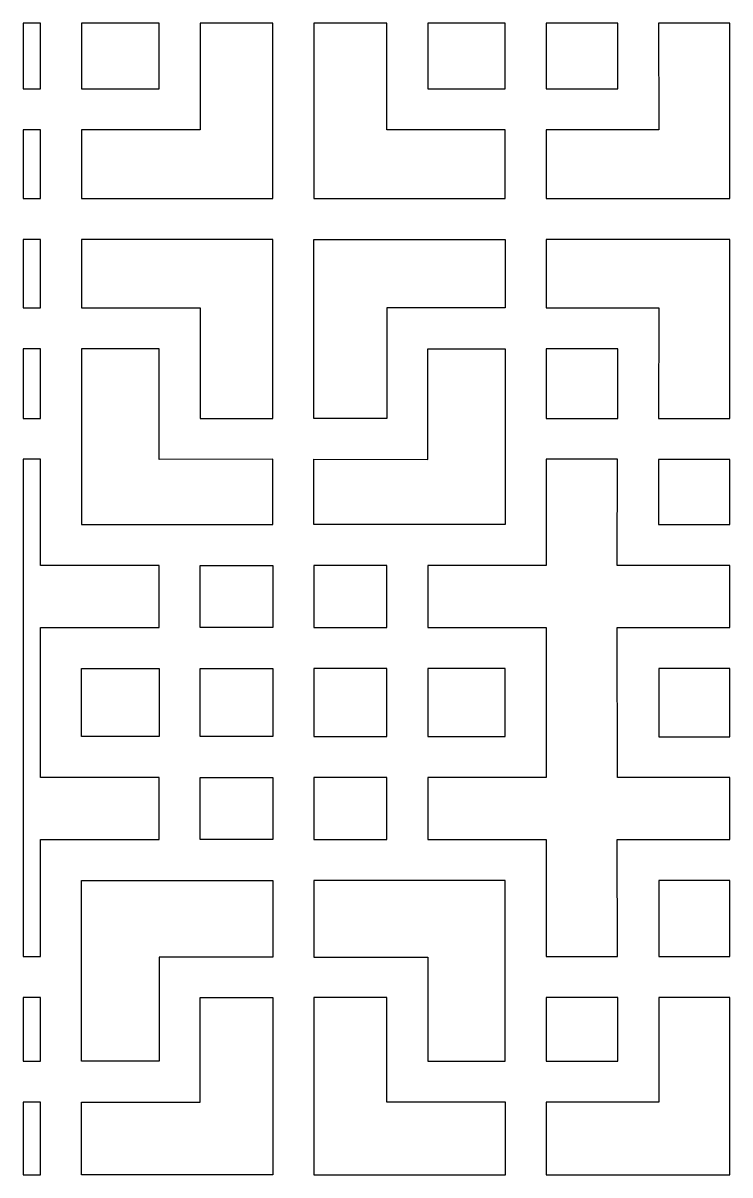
# Model space of a CAD drawing. Header units: centimetres. Extents: x -149 to 149, y -171 to 171.
# Drawn here: x 20.3 to 58.8, y 107.5 to 170.3 of the extents above; entities that cross this region are included whole.
import ezdxf

# ---------------------------------------------------------------- set-up
doc = ezdxf.new("R2010")
doc.units = ezdxf.units.CM
doc.header["$MEASUREMENT"] = 0
doc.layers.add('layer 1', color=7, linetype='Continuous')

msp = doc.modelspace()

# ---------------------------------------------------------------- linework, layer by layer
at = {"layer": 'layer 1', "color": 142}
for points, knots in [([(21.20626, 170.28202), (21.20626, 170.28202), (21.20626, 166.69412), (21.20626, 166.69412), (21.20626, 166.69412), (21.20626, 166.69412), (20.25454, 166.69411), (20.25454, 166.69411), (20.25454, 166.69411), (20.25454, 166.69411), (20.25454, 170.28202), (20.25454, 170.28202), (20.25454, 170.28202), (20.25454, 170.28202), (21.20626, 170.28202), (21.20626, 170.28202)], [0, 0, 0, 0, 0.2, 0.2, 0.2, 0.2, 0.4, 0.4, 0.4, 0.4, 0.6, 0.6, 0.6, 0.6, 1, 1, 1, 1]), ([(27.67268, 170.28202), (27.67268, 170.28202), (27.67268, 166.69412), (27.67268, 166.69412), (27.67268, 166.69412), (27.67268, 166.69412), (23.44559, 166.69412), (23.44559, 166.69412), (23.44559, 166.69412), (23.44559, 166.69412), (23.44559, 170.28202), (23.44559, 170.28202), (23.44559, 170.28202), (23.44559, 170.28202), (27.67268, 170.28202), (27.67268, 170.28202)], [0, 0, 0, 0, 0.2, 0.2, 0.2, 0.2, 0.4, 0.4, 0.4, 0.4, 0.6, 0.6, 0.6, 0.6, 1, 1, 1, 1]), ([(33.88442, 170.28202), (33.88442, 170.28202), (33.88442, 160.71843), (33.88442, 160.71843), (33.88442, 160.71843), (33.88442, 160.71843), (23.44559, 160.71843), (23.44559, 160.71843), (23.44559, 160.71843), (23.44559, 160.71843), (23.44559, 164.45789), (23.44559, 164.45789), (23.44559, 164.45789), (23.44559, 164.45789), (29.91201, 164.45789), (29.91201, 164.45789), (29.91201, 164.45789), (29.91201, 164.45789), (29.90902, 170.28202), (29.90902, 170.28202), (29.90902, 170.28202), (29.90902, 170.28202), (33.88442, 170.28202), (33.88442, 170.28202)], [0, 0, 0, 0, 0.14285714, 0.14285714, 0.14285714, 0.14285714, 0.28571429, 0.28571429, 0.28571429, 0.28571429, 0.42857143, 0.42857143, 0.42857143, 0.42857143, 0.57142857, 0.57142857, 0.57142857, 0.57142857, 0.71428571, 0.71428571, 0.71428571, 0.71428571, 1, 1, 1, 1]), ([(40.09552, 170.28202), (40.09552, 170.28202), (40.0925, 164.45789), (40.0925, 164.45789), (40.0925, 164.45789), (40.0925, 164.45789), (46.55892, 164.45789), (46.55892, 164.45789), (46.55892, 164.45789), (46.55892, 164.45789), (46.55892, 160.71843), (46.55892, 160.71843), (46.55892, 160.71843), (46.55892, 160.71843), (36.1201, 160.71843), (36.1201, 160.71843), (36.1201, 160.71843), (36.1201, 160.71843), (36.1201, 170.28202), (36.1201, 170.28202), (36.1201, 170.28202), (36.1201, 170.28202), (40.09552, 170.28202), (40.09552, 170.28202)], [0, 0, 0, 0, 0.14285714, 0.14285714, 0.14285714, 0.14285714, 0.28571429, 0.28571429, 0.28571429, 0.28571429, 0.42857143, 0.42857143, 0.42857143, 0.42857143, 0.57142857, 0.57142857, 0.57142857, 0.57142857, 0.71428571, 0.71428571, 0.71428571, 0.71428571, 1, 1, 1, 1]), ([(46.55892, 170.28202), (46.55892, 170.28202), (46.55892, 166.69412), (46.55892, 166.69412), (46.55892, 166.69412), (46.55892, 166.69412), (42.33183, 166.69412), (42.33183, 166.69412), (42.33183, 166.69412), (42.33183, 166.69412), (42.33182, 170.28202), (42.33182, 170.28202), (42.33182, 170.28202), (42.33182, 170.28202), (46.55892, 170.28202), (46.55892, 170.28202)], [0, 0, 0, 0, 0.2, 0.2, 0.2, 0.2, 0.4, 0.4, 0.4, 0.4, 0.6, 0.6, 0.6, 0.6, 1, 1, 1, 1]), ([(58.81468, 170.28202), (58.81468, 170.28202), (58.81468, 160.71843), (58.81468, 160.71843), (58.81468, 160.71843), (58.81468, 160.71843), (48.79825, 160.71843), (48.79825, 160.71843), (48.79825, 160.71843), (48.79825, 160.71843), (48.79825, 164.45789), (48.79825, 164.45789), (48.79825, 164.45789), (48.79825, 164.45789), (54.92613, 164.45789), (54.92613, 164.45789), (54.92613, 164.45789), (54.92613, 164.45789), (54.92313, 170.28202), (54.92313, 170.28202), (54.92313, 170.28202), (54.92313, 170.28202), (58.81468, 170.28202), (58.81468, 170.28202)], [0, 0, 0, 0, 0.14285714, 0.14285714, 0.14285714, 0.14285714, 0.28571429, 0.28571429, 0.28571429, 0.28571429, 0.42857143, 0.42857143, 0.42857143, 0.42857143, 0.57142857, 0.57142857, 0.57142857, 0.57142857, 0.71428571, 0.71428571, 0.71428571, 0.71428571, 1, 1, 1, 1]), ([(52.68991, 170.28202), (52.68991, 170.28202), (52.68991, 166.69412), (52.68991, 166.69412), (52.68991, 166.69412), (52.68991, 166.69412), (48.79825, 166.69412), (48.79825, 166.69412), (48.79825, 166.69412), (48.79825, 166.69412), (48.79825, 170.28202), (48.79825, 170.28202), (48.79825, 170.28202), (48.79825, 170.28202), (52.68991, 170.28202), (52.68991, 170.28202)], [0, 0, 0, 0, 0.2, 0.2, 0.2, 0.2, 0.4, 0.4, 0.4, 0.4, 0.6, 0.6, 0.6, 0.6, 1, 1, 1, 1]), ([(20.25454, 164.45779), (20.25454, 164.45779), (21.20626, 164.45789), (21.20626, 164.45789), (21.20626, 164.45789), (21.20626, 164.45789), (21.20626, 160.71843), (21.20626, 160.71843), (21.20626, 160.71843), (21.20626, 160.71843), (20.25454, 160.71843), (20.25454, 160.71843), (20.25454, 160.71843), (20.25454, 160.71843), (20.25454, 164.45779), (20.25454, 164.45779)], [0, 0, 0, 0, 0.2, 0.2, 0.2, 0.2, 0.4, 0.4, 0.4, 0.4, 0.6, 0.6, 0.6, 0.6, 1, 1, 1, 1]), ([(20.25454, 158.48328), (20.25454, 158.48328), (21.20626, 158.48315), (21.20626, 158.48315), (21.20626, 158.48315), (21.20626, 158.48315), (21.20626, 154.74368), (21.20626, 154.74368), (21.20626, 154.74368), (21.20626, 154.74368), (20.25454, 154.74368), (20.25454, 154.74368), (20.25454, 154.74368), (20.25454, 154.74368), (20.25454, 158.48328), (20.25454, 158.48328)], [0, 0, 0, 0, 0.2, 0.2, 0.2, 0.2, 0.4, 0.4, 0.4, 0.4, 0.6, 0.6, 0.6, 0.6, 1, 1, 1, 1]), ([(33.88442, 158.48315), (33.88442, 158.48315), (33.88442, 148.7245), (33.88442, 148.7245), (33.88442, 148.7245), (33.88442, 148.7245), (29.9089, 148.7245), (29.9089, 148.7245), (29.9089, 148.7245), (29.9089, 148.7245), (29.91201, 154.74368), (29.91201, 154.74368), (29.91201, 154.74368), (29.91201, 154.74368), (23.44559, 154.74368), (23.44559, 154.74368), (23.44559, 154.74368), (23.44559, 154.74368), (23.44559, 158.48315), (23.44559, 158.48315), (23.44559, 158.48315), (23.44559, 158.48315), (33.88442, 158.48315), (33.88442, 158.48315)], [0, 0, 0, 0, 0.14285714, 0.14285714, 0.14285714, 0.14285714, 0.28571429, 0.28571429, 0.28571429, 0.28571429, 0.42857143, 0.42857143, 0.42857143, 0.42857143, 0.57142857, 0.57142857, 0.57142857, 0.57142857, 0.71428571, 0.71428571, 0.71428571, 0.71428571, 1, 1, 1, 1]), ([(36.1201, 158.48315), (36.1201, 158.48315), (36.1201, 148.7245), (36.1201, 148.7245), (36.1201, 148.7245), (36.1201, 148.7245), (40.09561, 148.7245), (40.09561, 148.7245), (40.09561, 148.7245), (40.09561, 148.7245), (40.0925, 154.74368), (40.0925, 154.74368), (40.0925, 154.74368), (40.0925, 154.74368), (46.55892, 154.74368), (46.55892, 154.74368), (46.55892, 154.74368), (46.55892, 154.74368), (46.55892, 158.48315), (46.55892, 158.48315), (46.55892, 158.48315), (46.55892, 158.48315), (36.1201, 158.48315), (36.1201, 158.48315)], [0, 0, 0, 0, 0.14285714, 0.14285714, 0.14285714, 0.14285714, 0.28571429, 0.28571429, 0.28571429, 0.28571429, 0.42857143, 0.42857143, 0.42857143, 0.42857143, 0.57142857, 0.57142857, 0.57142857, 0.57142857, 0.71428571, 0.71428571, 0.71428571, 0.71428571, 1, 1, 1, 1]), ([(58.81468, 158.48315), (58.81468, 158.48315), (58.81468, 148.7245), (58.81468, 148.7245), (58.81468, 148.7245), (58.81468, 148.7245), (54.92302, 148.7245), (54.92302, 148.7245), (54.92302, 148.7245), (54.92302, 148.7245), (54.92613, 154.74368), (54.92613, 154.74368), (54.92613, 154.74368), (54.92613, 154.74368), (48.79825, 154.74368), (48.79825, 154.74368), (48.79825, 154.74368), (48.79825, 154.74368), (48.79825, 158.48315), (48.79825, 158.48315), (48.79825, 158.48315), (48.79825, 158.48315), (58.81468, 158.48315), (58.81468, 158.48315)], [0, 0, 0, 0, 0.14285714, 0.14285714, 0.14285714, 0.14285714, 0.28571429, 0.28571429, 0.28571429, 0.28571429, 0.42857143, 0.42857143, 0.42857143, 0.42857143, 0.57142857, 0.57142857, 0.57142857, 0.57142857, 0.71428571, 0.71428571, 0.71428571, 0.71428571, 1, 1, 1, 1]), ([(20.25454, 152.50747), (20.25454, 152.50747), (21.20626, 152.50745), (21.20626, 152.50745), (21.20626, 152.50745), (21.20626, 152.50745), (21.20626, 148.7214), (21.20626, 148.7214), (21.20626, 148.7214), (21.20626, 148.7214), (20.25454, 148.7214), (20.25454, 148.7214), (20.25454, 148.7214), (20.25454, 148.7214), (20.25454, 152.50747), (20.25454, 152.50747)], [0, 0, 0, 0, 0.2, 0.2, 0.2, 0.2, 0.4, 0.4, 0.4, 0.4, 0.6, 0.6, 0.6, 0.6, 1, 1, 1, 1]), ([(27.67268, 146.48517), (27.67268, 146.48517), (33.88442, 146.49138), (33.88442, 146.49138), (33.88442, 146.49138), (33.88442, 146.49138), (33.88442, 142.93827), (33.88442, 142.93827), (33.88442, 142.93827), (33.88442, 142.93827), (23.44559, 142.93827), (23.44559, 142.93827), (23.44559, 142.93827), (23.44559, 142.93827), (23.44559, 152.50745), (23.44559, 152.50745), (23.44559, 152.50745), (23.44559, 152.50745), (27.67268, 152.50745), (27.67268, 152.50745), (27.67268, 152.50745), (27.67268, 152.50745), (27.67268, 146.48517), (27.67268, 146.48517)], [0, 0, 0, 0, 0.14285714, 0.14285714, 0.14285714, 0.14285714, 0.28571429, 0.28571429, 0.28571429, 0.28571429, 0.42857143, 0.42857143, 0.42857143, 0.42857143, 0.57142857, 0.57142857, 0.57142857, 0.57142857, 0.71428571, 0.71428571, 0.71428571, 0.71428571, 1, 1, 1, 1]), ([(42.33183, 146.48517), (42.33183, 146.48517), (36.1201, 146.49138), (36.1201, 146.49138), (36.1201, 146.49138), (36.1201, 146.49138), (36.1201, 142.93827), (36.1201, 142.93827), (36.1201, 142.93827), (36.1201, 142.93827), (46.55892, 142.93827), (46.55892, 142.93827), (46.55892, 142.93827), (46.55892, 142.93827), (46.55892, 152.50745), (46.55892, 152.50745), (46.55892, 152.50745), (46.55892, 152.50745), (42.33183, 152.50745), (42.33183, 152.50745), (42.33183, 152.50745), (42.33183, 152.50745), (42.33183, 146.48517), (42.33183, 146.48517)], [0, 0, 0, 0, 0.14285714, 0.14285714, 0.14285714, 0.14285714, 0.28571429, 0.28571429, 0.28571429, 0.28571429, 0.42857143, 0.42857143, 0.42857143, 0.42857143, 0.57142857, 0.57142857, 0.57142857, 0.57142857, 0.71428571, 0.71428571, 0.71428571, 0.71428571, 1, 1, 1, 1]), ([(52.68991, 148.7214), (52.68991, 148.7214), (48.79825, 148.7214), (48.79825, 148.7214), (48.79825, 148.7214), (48.79825, 148.7214), (48.79825, 152.50745), (48.79825, 152.50745), (48.79825, 152.50745), (48.79825, 152.50745), (52.68991, 152.50745), (52.68991, 152.50745), (52.68991, 152.50745), (52.68991, 152.50745), (52.68991, 148.7214), (52.68991, 148.7214)], [0, 0, 0, 0, 0.2, 0.2, 0.2, 0.2, 0.4, 0.4, 0.4, 0.4, 0.6, 0.6, 0.6, 0.6, 1, 1, 1, 1]), ([(20.25454, 146.49131), (20.25454, 146.49131), (21.20626, 146.49138), (21.20626, 146.49138), (21.20626, 146.49138), (21.20626, 146.49138), (21.20626, 140.69894), (21.20626, 140.69894), (21.20626, 140.69894), (21.20626, 140.69894), (27.67268, 140.70203), (27.67268, 140.70203), (27.67268, 140.70203), (27.67268, 140.70203), (27.67268, 137.32285), (27.67268, 137.32285), (27.67268, 137.32285), (27.67268, 137.32285), (21.20626, 137.32286), (21.20626, 137.32286), (21.20626, 137.32286), (21.20626, 137.32286), (21.20626, 129.12956), (21.20626, 129.12956), (21.20626, 129.12956), (21.20626, 129.12956), (27.67268, 129.12957), (27.67268, 129.12957), (27.67268, 129.12957), (27.67268, 129.12957), (27.67268, 125.75969), (27.67268, 125.75969), (27.67268, 125.75969), (27.67268, 125.75969), (21.20626, 125.75969), (21.20626, 125.75969), (21.20626, 125.75969), (21.20626, 125.75969), (21.20626, 119.37713), (21.20626, 119.37713), (21.20626, 119.37713), (21.20626, 119.37713), (20.25454, 119.37713), (20.25454, 119.37713), (20.25454, 119.37713), (20.25454, 119.37713), (20.25454, 146.49131), (20.25454, 146.49131)], [0, 0, 0, 0, 0.07692308, 0.07692308, 0.07692308, 0.07692308, 0.15384615, 0.15384615, 0.15384615, 0.15384615, 0.23076923, 0.23076923, 0.23076923, 0.23076923, 0.30769231, 0.30769231, 0.30769231, 0.30769231, 0.38461538, 0.38461538, 0.38461538, 0.38461538, 0.46153846, 0.46153846, 0.46153846, 0.46153846, 0.53846154, 0.53846154, 0.53846154, 0.53846154, 0.61538462, 0.61538462, 0.61538462, 0.61538462, 0.69230769, 0.69230769, 0.69230769, 0.69230769, 0.76923077, 0.76923077, 0.76923077, 0.76923077, 0.84615385, 0.84615385, 0.84615385, 0.84615385, 1, 1, 1, 1]), ([(52.66819, 137.32285), (52.66819, 137.32285), (52.6837, 129.12956), (52.6837, 129.12956), (52.6837, 129.12956), (52.6837, 129.12956), (58.81468, 129.12957), (58.81468, 129.12957), (58.81468, 129.12957), (58.81468, 129.12957), (58.81468, 125.75969), (58.81468, 125.75969), (58.81468, 125.75969), (58.81468, 125.75969), (52.6682, 125.75969), (52.6682, 125.75969), (52.6682, 125.75969), (52.6682, 125.75969), (52.6837, 119.37713), (52.6837, 119.37713), (52.6837, 119.37713), (52.6837, 119.37713), (48.79825, 119.37713), (48.79825, 119.37713), (48.79825, 119.37713), (48.79825, 119.37713), (48.79825, 125.75969), (48.79825, 125.75969), (48.79825, 125.75969), (48.79825, 125.75969), (42.33183, 125.75969), (42.33183, 125.75969), (42.33183, 125.75969), (42.33183, 125.75969), (42.33183, 129.12957), (42.33183, 129.12957), (42.33183, 129.12957), (42.33183, 129.12957), (48.79825, 129.12956), (48.79825, 129.12956), (48.79825, 129.12956), (48.79825, 129.12956), (48.79825, 137.32286), (48.79825, 137.32286), (48.79825, 137.32286), (48.79825, 137.32286), (42.33183, 137.32285), (42.33183, 137.32285), (42.33183, 137.32285), (42.33183, 137.32285), (42.33183, 140.70203), (42.33183, 140.70203), (42.33183, 140.70203), (42.33183, 140.70203), (48.79825, 140.69894), (48.79825, 140.69894), (48.79825, 140.69894), (48.79825, 140.69894), (48.79825, 146.49138), (48.79825, 146.49138), (48.79825, 146.49138), (48.79825, 146.49138), (52.6837, 146.49138), (52.6837, 146.49138), (52.6837, 146.49138), (52.6837, 146.49138), (52.6682, 140.70203), (52.6682, 140.70203), (52.6682, 140.70203), (52.6682, 140.70203), (58.81468, 140.70203), (58.81468, 140.70203), (58.81468, 140.70203), (58.81468, 140.70203), (58.81468, 137.32285), (58.81468, 137.32285), (58.81468, 137.32285), (58.81468, 137.32285), (52.66819, 137.32285), (52.66819, 137.32285)], [0, 0, 0, 0, 0.04761905, 0.04761905, 0.04761905, 0.04761905, 0.0952381, 0.0952381, 0.0952381, 0.0952381, 0.14285714, 0.14285714, 0.14285714, 0.14285714, 0.19047619, 0.19047619, 0.19047619, 0.19047619, 0.23809524, 0.23809524, 0.23809524, 0.23809524, 0.28571429, 0.28571429, 0.28571429, 0.28571429, 0.33333333, 0.33333333, 0.33333333, 0.33333333, 0.38095238, 0.38095238, 0.38095238, 0.38095238, 0.42857143, 0.42857143, 0.42857143, 0.42857143, 0.47619048, 0.47619048, 0.47619048, 0.47619048, 0.52380952, 0.52380952, 0.52380952, 0.52380952, 0.57142857, 0.57142857, 0.57142857, 0.57142857, 0.61904762, 0.61904762, 0.61904762, 0.61904762, 0.66666667, 0.66666667, 0.66666667, 0.66666667, 0.71428571, 0.71428571, 0.71428571, 0.71428571, 0.76190476, 0.76190476, 0.76190476, 0.76190476, 0.80952381, 0.80952381, 0.80952381, 0.80952381, 0.85714286, 0.85714286, 0.85714286, 0.85714286, 0.9047619, 0.9047619, 0.9047619, 0.9047619, 1, 1, 1, 1]), ([(58.81468, 142.93516), (58.81468, 142.93516), (54.92303, 142.93516), (54.92303, 142.93516), (54.92303, 142.93516), (54.92303, 142.93516), (54.92303, 146.48517), (54.92303, 146.48517), (54.92303, 146.48517), (54.92303, 146.48517), (58.81468, 146.48517), (58.81468, 146.48517), (58.81468, 146.48517), (58.81468, 146.48517), (58.81468, 142.93516), (58.81468, 142.93516)], [0, 0, 0, 0, 0.2, 0.2, 0.2, 0.2, 0.4, 0.4, 0.4, 0.4, 0.6, 0.6, 0.6, 0.6, 1, 1, 1, 1]), ([(29.9089, 137.31975), (29.9089, 137.31975), (33.88442, 137.31975), (33.88442, 137.31975), (33.88442, 137.31975), (33.88442, 137.31975), (33.88442, 140.70203), (33.88442, 140.70203), (33.88442, 140.70203), (33.88442, 140.70203), (29.9089, 140.70203), (29.9089, 140.70203), (29.9089, 140.70203), (29.9089, 140.70203), (29.9089, 137.31975), (29.9089, 137.31975)], [0, 0, 0, 0, 0.2, 0.2, 0.2, 0.2, 0.4, 0.4, 0.4, 0.4, 0.6, 0.6, 0.6, 0.6, 1, 1, 1, 1]), ([(40.09561, 137.31975), (40.09561, 137.31975), (36.1201, 137.31975), (36.1201, 137.31975), (36.1201, 137.31975), (36.1201, 137.31975), (36.1201, 140.70203), (36.1201, 140.70203), (36.1201, 140.70203), (36.1201, 140.70203), (40.09561, 140.70203), (40.09561, 140.70203), (40.09561, 140.70203), (40.09561, 140.70203), (40.09561, 137.31975), (40.09561, 137.31975)], [0, 0, 0, 0, 0.2, 0.2, 0.2, 0.2, 0.4, 0.4, 0.4, 0.4, 0.6, 0.6, 0.6, 0.6, 1, 1, 1, 1]), ([(23.44559, 131.3658), (23.44559, 131.3658), (27.67889, 131.3658), (27.67889, 131.3658), (27.67889, 131.3658), (27.67889, 131.3658), (27.67889, 135.08041), (27.67889, 135.08041), (27.67889, 135.08041), (27.67889, 135.08041), (23.44559, 135.08041), (23.44559, 135.08041), (23.44559, 135.08041), (23.44559, 135.08041), (23.44559, 131.3658), (23.44559, 131.3658)], [0, 0, 0, 0, 0.2, 0.2, 0.2, 0.2, 0.4, 0.4, 0.4, 0.4, 0.6, 0.6, 0.6, 0.6, 1, 1, 1, 1]), ([(29.9089, 131.3658), (29.9089, 131.3658), (33.88442, 131.3658), (33.88442, 131.3658), (33.88442, 131.3658), (33.88442, 131.3658), (33.88442, 135.08662), (33.88442, 135.08662), (33.88442, 135.08662), (33.88442, 135.08662), (29.9089, 135.08662), (29.9089, 135.08662), (29.9089, 135.08662), (29.9089, 135.08662), (29.9089, 131.3658), (29.9089, 131.3658)], [0, 0, 0, 0, 0.2, 0.2, 0.2, 0.2, 0.4, 0.4, 0.4, 0.4, 0.6, 0.6, 0.6, 0.6, 1, 1, 1, 1]), ([(40.09561, 131.3658), (40.09561, 131.3658), (36.1201, 131.3658), (36.1201, 131.3658), (36.1201, 131.3658), (36.1201, 131.3658), (36.1201, 135.08662), (36.1201, 135.08662), (36.1201, 135.08662), (36.1201, 135.08662), (40.09561, 135.08662), (40.09561, 135.08662), (40.09561, 135.08662), (40.09561, 135.08662), (40.09561, 131.3658), (40.09561, 131.3658)], [0, 0, 0, 0, 0.2, 0.2, 0.2, 0.2, 0.4, 0.4, 0.4, 0.4, 0.6, 0.6, 0.6, 0.6, 1, 1, 1, 1]), ([(46.55892, 131.3658), (46.55892, 131.3658), (42.32562, 131.3658), (42.32562, 131.3658), (42.32562, 131.3658), (42.32562, 131.3658), (42.32562, 135.08041), (42.32562, 135.08041), (42.32562, 135.08041), (42.32562, 135.08041), (46.55892, 135.08041), (46.55892, 135.08041), (46.55892, 135.08041), (46.55892, 135.08041), (46.55892, 131.3658), (46.55892, 131.3658)], [0, 0, 0, 0, 0.2, 0.2, 0.2, 0.2, 0.4, 0.4, 0.4, 0.4, 0.6, 0.6, 0.6, 0.6, 1, 1, 1, 1]), ([(58.81468, 131.36268), (58.81468, 131.36268), (54.92613, 131.36268), (54.92613, 131.36268), (54.92613, 131.36268), (54.92613, 131.36268), (54.92613, 135.08662), (54.92613, 135.08662), (54.92613, 135.08662), (54.92613, 135.08662), (58.81468, 135.08662), (58.81468, 135.08662), (58.81468, 135.08662), (58.81468, 135.08662), (58.81468, 131.36268), (58.81468, 131.36268)], [0, 0, 0, 0, 0.2, 0.2, 0.2, 0.2, 0.4, 0.4, 0.4, 0.4, 0.6, 0.6, 0.6, 0.6, 1, 1, 1, 1]), ([(29.9089, 125.7566), (29.9089, 125.7566), (33.88442, 125.7566), (33.88442, 125.7566), (33.88442, 125.7566), (33.88442, 125.7566), (33.88442, 129.12957), (33.88442, 129.12957), (33.88442, 129.12957), (33.88442, 129.12957), (29.9089, 129.12957), (29.9089, 129.12957), (29.9089, 129.12957), (29.9089, 129.12957), (29.9089, 125.7566), (29.9089, 125.7566)], [0, 0, 0, 0, 0.2, 0.2, 0.2, 0.2, 0.4, 0.4, 0.4, 0.4, 0.6, 0.6, 0.6, 0.6, 1, 1, 1, 1]), ([(40.09561, 125.7566), (40.09561, 125.7566), (36.1201, 125.7566), (36.1201, 125.7566), (36.1201, 125.7566), (36.1201, 125.7566), (36.1201, 129.12957), (36.1201, 129.12957), (36.1201, 129.12957), (36.1201, 129.12957), (40.09561, 129.12957), (40.09561, 129.12957), (40.09561, 129.12957), (40.09561, 129.12957), (40.09561, 125.7566), (40.09561, 125.7566)], [0, 0, 0, 0, 0.2, 0.2, 0.2, 0.2, 0.4, 0.4, 0.4, 0.4, 0.6, 0.6, 0.6, 0.6, 1, 1, 1, 1]), ([(23.44559, 123.52036), (23.44559, 123.52036), (23.44559, 113.67477), (23.44559, 113.67477), (23.44559, 113.67477), (23.44559, 113.67477), (27.67458, 113.67477), (27.67458, 113.67477), (27.67458, 113.67477), (27.67458, 113.67477), (27.67268, 119.33522), (27.67268, 119.33522), (27.67268, 119.33522), (27.67268, 119.33522), (33.88442, 119.33522), (33.88442, 119.33522), (33.88442, 119.33522), (33.88442, 119.33522), (33.88442, 123.52036), (33.88442, 123.52036), (33.88442, 123.52036), (33.88442, 123.52036), (23.44559, 123.52036), (23.44559, 123.52036)], [0, 0, 0, 0, 0.14285714, 0.14285714, 0.14285714, 0.14285714, 0.28571429, 0.28571429, 0.28571429, 0.28571429, 0.42857143, 0.42857143, 0.42857143, 0.42857143, 0.57142857, 0.57142857, 0.57142857, 0.57142857, 0.71428571, 0.71428571, 0.71428571, 0.71428571, 1, 1, 1, 1]), ([(46.55892, 123.52036), (46.55892, 123.52036), (46.55892, 113.67477), (46.55892, 113.67477), (46.55892, 113.67477), (46.55892, 113.67477), (42.32993, 113.67477), (42.32993, 113.67477), (42.32993, 113.67477), (42.32993, 113.67477), (42.33183, 119.33522), (42.33183, 119.33522), (42.33183, 119.33522), (42.33183, 119.33522), (36.1201, 119.33522), (36.1201, 119.33522), (36.1201, 119.33522), (36.1201, 119.33522), (36.1201, 123.52036), (36.1201, 123.52036), (36.1201, 123.52036), (36.1201, 123.52036), (46.55892, 123.52036), (46.55892, 123.52036)], [0, 0, 0, 0, 0.14285714, 0.14285714, 0.14285714, 0.14285714, 0.28571429, 0.28571429, 0.28571429, 0.28571429, 0.42857143, 0.42857143, 0.42857143, 0.42857143, 0.57142857, 0.57142857, 0.57142857, 0.57142857, 0.71428571, 0.71428571, 0.71428571, 0.71428571, 1, 1, 1, 1]), ([(58.81468, 119.38024), (58.81468, 119.38024), (54.92613, 119.38024), (54.92613, 119.38024), (54.92613, 119.38024), (54.92613, 119.38024), (54.92613, 123.52036), (54.92613, 123.52036), (54.92613, 123.52036), (54.92613, 123.52036), (58.81468, 123.52036), (58.81468, 123.52036), (58.81468, 123.52036), (58.81468, 123.52036), (58.81468, 119.38024), (58.81468, 119.38024)], [0, 0, 0, 0, 0.2, 0.2, 0.2, 0.2, 0.4, 0.4, 0.4, 0.4, 0.6, 0.6, 0.6, 0.6, 1, 1, 1, 1]), ([(20.25454, 117.14102), (20.25454, 117.14102), (21.20626, 117.14092), (21.20626, 117.14092), (21.20626, 117.14092), (21.20626, 117.14092), (21.20626, 113.67477), (21.20626, 113.67477), (21.20626, 113.67477), (21.20626, 113.67477), (20.25454, 113.67477), (20.25454, 113.67477), (20.25454, 113.67477), (20.25454, 113.67477), (20.25454, 117.14102), (20.25454, 117.14102)], [0, 0, 0, 0, 0.2, 0.2, 0.2, 0.2, 0.4, 0.4, 0.4, 0.4, 0.6, 0.6, 0.6, 0.6, 1, 1, 1, 1]), ([(33.88442, 107.46303), (33.88442, 107.46303), (33.88442, 117.14092), (33.88442, 117.14092), (33.88442, 117.14092), (33.88442, 117.14092), (29.91201, 117.14092), (29.91201, 117.14092), (29.91201, 117.14092), (29.91201, 117.14092), (29.91201, 111.43854), (29.91201, 111.43854), (29.91201, 111.43854), (29.91201, 111.43854), (23.44248, 111.43854), (23.44248, 111.43854), (23.44248, 111.43854), (23.44248, 111.43854), (23.44248, 107.46303), (23.44248, 107.46303), (23.44248, 107.46303), (23.44248, 107.46303), (33.88442, 107.46303), (33.88442, 107.46303)], [0, 0, 0, 0, 0.14285714, 0.14285714, 0.14285714, 0.14285714, 0.28571429, 0.28571429, 0.28571429, 0.28571429, 0.42857143, 0.42857143, 0.42857143, 0.42857143, 0.57142857, 0.57142857, 0.57142857, 0.57142857, 0.71428571, 0.71428571, 0.71428571, 0.71428571, 1, 1, 1, 1]), ([(36.1201, 107.46303), (36.1201, 107.46303), (36.1201, 117.14092), (36.1201, 117.14092), (36.1201, 117.14092), (36.1201, 117.14092), (40.0925, 117.14092), (40.0925, 117.14092), (40.0925, 117.14092), (40.0925, 117.14092), (40.0925, 111.43854), (40.0925, 111.43854), (40.0925, 111.43854), (40.0925, 111.43854), (46.56203, 111.43854), (46.56203, 111.43854), (46.56203, 111.43854), (46.56203, 111.43854), (46.56203, 107.46303), (46.56203, 107.46303), (46.56203, 107.46303), (46.56203, 107.46303), (36.1201, 107.46303), (36.1201, 107.46303)], [0, 0, 0, 0, 0.14285714, 0.14285714, 0.14285714, 0.14285714, 0.28571429, 0.28571429, 0.28571429, 0.28571429, 0.42857143, 0.42857143, 0.42857143, 0.42857143, 0.57142857, 0.57142857, 0.57142857, 0.57142857, 0.71428571, 0.71428571, 0.71428571, 0.71428571, 1, 1, 1, 1]), ([(48.79825, 107.46303), (48.79825, 107.46303), (48.79825, 111.43854), (48.79825, 111.43854), (48.79825, 111.43854), (48.79825, 111.43854), (54.92613, 111.43853), (54.92613, 111.43853), (54.92613, 111.43853), (54.92613, 111.43853), (54.92613, 117.14092), (54.92613, 117.14092), (54.92613, 117.14092), (54.92613, 117.14092), (58.80847, 117.14092), (58.80847, 117.14092), (58.80847, 117.14092), (58.80847, 117.14092), (58.80847, 107.46303), (58.80847, 107.46303), (58.80847, 107.46303), (58.80847, 107.46303), (48.79825, 107.46303), (48.79825, 107.46303)], [0, 0, 0, 0, 0.14285714, 0.14285714, 0.14285714, 0.14285714, 0.28571429, 0.28571429, 0.28571429, 0.28571429, 0.42857143, 0.42857143, 0.42857143, 0.42857143, 0.57142857, 0.57142857, 0.57142857, 0.57142857, 0.71428571, 0.71428571, 0.71428571, 0.71428571, 1, 1, 1, 1]), ([(52.68991, 113.67477), (52.68991, 113.67477), (48.79825, 113.67477), (48.79825, 113.67477), (48.79825, 113.67477), (48.79825, 113.67477), (48.79825, 117.14092), (48.79825, 117.14092), (48.79825, 117.14092), (48.79825, 117.14092), (52.68991, 117.14092), (52.68991, 117.14092), (52.68991, 117.14092), (52.68991, 117.14092), (52.68991, 113.67477), (52.68991, 113.67477)], [0, 0, 0, 0, 0.2, 0.2, 0.2, 0.2, 0.4, 0.4, 0.4, 0.4, 0.6, 0.6, 0.6, 0.6, 1, 1, 1, 1]), ([(20.25454, 111.43849), (20.25454, 111.43849), (21.20626, 111.43854), (21.20626, 111.43854), (21.20626, 111.43854), (21.20626, 111.43854), (21.20626, 107.46303), (21.20626, 107.46303), (21.20626, 107.46303), (21.20626, 107.46303), (20.25454, 107.46302), (20.25454, 107.46302), (20.25454, 107.46302), (20.25454, 107.46302), (20.25454, 111.43849), (20.25454, 111.43849)], [0, 0, 0, 0, 0.2, 0.2, 0.2, 0.2, 0.4, 0.4, 0.4, 0.4, 0.6, 0.6, 0.6, 0.6, 1, 1, 1, 1])]:
    msp.add_open_spline(points, degree=3, knots=knots, dxfattribs=at)
at = {"layer": 'layer 1', "color": 250, "lineweight": 9}
for points, knots in [([(21.20626, 170.28202), (21.20626, 170.28202), (21.20626, 166.69412), (21.20626, 166.69412), (21.20626, 166.69412), (21.20626, 166.69412), (20.25454, 166.69411), (20.25454, 166.69411), (20.25454, 166.69411), (20.25454, 166.69411), (20.25454, 170.28202), (20.25454, 170.28202), (20.25454, 170.28202), (20.25454, 170.28202), (21.20626, 170.28202), (21.20626, 170.28202)], [0, 0, 0, 0, 0.2, 0.2, 0.2, 0.2, 0.4, 0.4, 0.4, 0.4, 0.6, 0.6, 0.6, 0.6, 1, 1, 1, 1]), ([(27.67268, 170.28202), (27.67268, 170.28202), (27.67268, 166.69412), (27.67268, 166.69412), (27.67268, 166.69412), (27.67268, 166.69412), (23.44559, 166.69412), (23.44559, 166.69412), (23.44559, 166.69412), (23.44559, 166.69412), (23.44559, 170.28202), (23.44559, 170.28202), (23.44559, 170.28202), (23.44559, 170.28202), (27.67268, 170.28202), (27.67268, 170.28202)], [0, 0, 0, 0, 0.2, 0.2, 0.2, 0.2, 0.4, 0.4, 0.4, 0.4, 0.6, 0.6, 0.6, 0.6, 1, 1, 1, 1]), ([(33.88442, 170.28202), (33.88442, 170.28202), (33.88442, 160.71843), (33.88442, 160.71843), (33.88442, 160.71843), (33.88442, 160.71843), (23.44559, 160.71843), (23.44559, 160.71843), (23.44559, 160.71843), (23.44559, 160.71843), (23.44559, 164.45789), (23.44559, 164.45789), (23.44559, 164.45789), (23.44559, 164.45789), (29.91201, 164.45789), (29.91201, 164.45789), (29.91201, 164.45789), (29.91201, 164.45789), (29.90902, 170.28202), (29.90902, 170.28202), (29.90902, 170.28202), (29.90902, 170.28202), (33.88442, 170.28202), (33.88442, 170.28202)], [0, 0, 0, 0, 0.14285714, 0.14285714, 0.14285714, 0.14285714, 0.28571429, 0.28571429, 0.28571429, 0.28571429, 0.42857143, 0.42857143, 0.42857143, 0.42857143, 0.57142857, 0.57142857, 0.57142857, 0.57142857, 0.71428571, 0.71428571, 0.71428571, 0.71428571, 1, 1, 1, 1]), ([(40.09552, 170.28202), (40.09552, 170.28202), (40.0925, 164.45789), (40.0925, 164.45789), (40.0925, 164.45789), (40.0925, 164.45789), (46.55892, 164.45789), (46.55892, 164.45789), (46.55892, 164.45789), (46.55892, 164.45789), (46.55892, 160.71843), (46.55892, 160.71843), (46.55892, 160.71843), (46.55892, 160.71843), (36.1201, 160.71843), (36.1201, 160.71843), (36.1201, 160.71843), (36.1201, 160.71843), (36.1201, 170.28202), (36.1201, 170.28202), (36.1201, 170.28202), (36.1201, 170.28202), (40.09552, 170.28202), (40.09552, 170.28202)], [0, 0, 0, 0, 0.14285714, 0.14285714, 0.14285714, 0.14285714, 0.28571429, 0.28571429, 0.28571429, 0.28571429, 0.42857143, 0.42857143, 0.42857143, 0.42857143, 0.57142857, 0.57142857, 0.57142857, 0.57142857, 0.71428571, 0.71428571, 0.71428571, 0.71428571, 1, 1, 1, 1]), ([(46.55892, 170.28202), (46.55892, 170.28202), (46.55892, 166.69412), (46.55892, 166.69412), (46.55892, 166.69412), (46.55892, 166.69412), (42.33183, 166.69412), (42.33183, 166.69412), (42.33183, 166.69412), (42.33183, 166.69412), (42.33182, 170.28202), (42.33182, 170.28202), (42.33182, 170.28202), (42.33182, 170.28202), (46.55892, 170.28202), (46.55892, 170.28202)], [0, 0, 0, 0, 0.2, 0.2, 0.2, 0.2, 0.4, 0.4, 0.4, 0.4, 0.6, 0.6, 0.6, 0.6, 1, 1, 1, 1]), ([(58.81468, 170.28202), (58.81468, 170.28202), (58.81468, 160.71843), (58.81468, 160.71843), (58.81468, 160.71843), (58.81468, 160.71843), (48.79825, 160.71843), (48.79825, 160.71843), (48.79825, 160.71843), (48.79825, 160.71843), (48.79825, 164.45789), (48.79825, 164.45789), (48.79825, 164.45789), (48.79825, 164.45789), (54.92613, 164.45789), (54.92613, 164.45789), (54.92613, 164.45789), (54.92613, 164.45789), (54.92313, 170.28202), (54.92313, 170.28202), (54.92313, 170.28202), (54.92313, 170.28202), (58.81468, 170.28202), (58.81468, 170.28202)], [0, 0, 0, 0, 0.14285714, 0.14285714, 0.14285714, 0.14285714, 0.28571429, 0.28571429, 0.28571429, 0.28571429, 0.42857143, 0.42857143, 0.42857143, 0.42857143, 0.57142857, 0.57142857, 0.57142857, 0.57142857, 0.71428571, 0.71428571, 0.71428571, 0.71428571, 1, 1, 1, 1]), ([(52.68991, 170.28202), (52.68991, 170.28202), (52.68991, 166.69412), (52.68991, 166.69412), (52.68991, 166.69412), (52.68991, 166.69412), (48.79825, 166.69412), (48.79825, 166.69412), (48.79825, 166.69412), (48.79825, 166.69412), (48.79825, 170.28202), (48.79825, 170.28202), (48.79825, 170.28202), (48.79825, 170.28202), (52.68991, 170.28202), (52.68991, 170.28202)], [0, 0, 0, 0, 0.2, 0.2, 0.2, 0.2, 0.4, 0.4, 0.4, 0.4, 0.6, 0.6, 0.6, 0.6, 1, 1, 1, 1]), ([(20.25454, 164.45779), (20.25454, 164.45779), (21.20626, 164.45789), (21.20626, 164.45789), (21.20626, 164.45789), (21.20626, 164.45789), (21.20626, 160.71843), (21.20626, 160.71843), (21.20626, 160.71843), (21.20626, 160.71843), (20.25454, 160.71843), (20.25454, 160.71843), (20.25454, 160.71843), (20.25454, 160.71843), (20.25454, 164.45779), (20.25454, 164.45779)], [0, 0, 0, 0, 0.2, 0.2, 0.2, 0.2, 0.4, 0.4, 0.4, 0.4, 0.6, 0.6, 0.6, 0.6, 1, 1, 1, 1]), ([(20.25454, 158.48328), (20.25454, 158.48328), (21.20626, 158.48315), (21.20626, 158.48315), (21.20626, 158.48315), (21.20626, 158.48315), (21.20626, 154.74368), (21.20626, 154.74368), (21.20626, 154.74368), (21.20626, 154.74368), (20.25454, 154.74368), (20.25454, 154.74368), (20.25454, 154.74368), (20.25454, 154.74368), (20.25454, 158.48328), (20.25454, 158.48328)], [0, 0, 0, 0, 0.2, 0.2, 0.2, 0.2, 0.4, 0.4, 0.4, 0.4, 0.6, 0.6, 0.6, 0.6, 1, 1, 1, 1]), ([(33.88442, 158.48315), (33.88442, 158.48315), (33.88442, 148.7245), (33.88442, 148.7245), (33.88442, 148.7245), (33.88442, 148.7245), (29.9089, 148.7245), (29.9089, 148.7245), (29.9089, 148.7245), (29.9089, 148.7245), (29.91201, 154.74368), (29.91201, 154.74368), (29.91201, 154.74368), (29.91201, 154.74368), (23.44559, 154.74368), (23.44559, 154.74368), (23.44559, 154.74368), (23.44559, 154.74368), (23.44559, 158.48315), (23.44559, 158.48315), (23.44559, 158.48315), (23.44559, 158.48315), (33.88442, 158.48315), (33.88442, 158.48315)], [0, 0, 0, 0, 0.14285714, 0.14285714, 0.14285714, 0.14285714, 0.28571429, 0.28571429, 0.28571429, 0.28571429, 0.42857143, 0.42857143, 0.42857143, 0.42857143, 0.57142857, 0.57142857, 0.57142857, 0.57142857, 0.71428571, 0.71428571, 0.71428571, 0.71428571, 1, 1, 1, 1]), ([(36.1201, 158.48315), (36.1201, 158.48315), (36.1201, 148.7245), (36.1201, 148.7245), (36.1201, 148.7245), (36.1201, 148.7245), (40.09561, 148.7245), (40.09561, 148.7245), (40.09561, 148.7245), (40.09561, 148.7245), (40.0925, 154.74368), (40.0925, 154.74368), (40.0925, 154.74368), (40.0925, 154.74368), (46.55892, 154.74368), (46.55892, 154.74368), (46.55892, 154.74368), (46.55892, 154.74368), (46.55892, 158.48315), (46.55892, 158.48315), (46.55892, 158.48315), (46.55892, 158.48315), (36.1201, 158.48315), (36.1201, 158.48315)], [0, 0, 0, 0, 0.14285714, 0.14285714, 0.14285714, 0.14285714, 0.28571429, 0.28571429, 0.28571429, 0.28571429, 0.42857143, 0.42857143, 0.42857143, 0.42857143, 0.57142857, 0.57142857, 0.57142857, 0.57142857, 0.71428571, 0.71428571, 0.71428571, 0.71428571, 1, 1, 1, 1]), ([(58.81468, 158.48315), (58.81468, 158.48315), (58.81468, 148.7245), (58.81468, 148.7245), (58.81468, 148.7245), (58.81468, 148.7245), (54.92302, 148.7245), (54.92302, 148.7245), (54.92302, 148.7245), (54.92302, 148.7245), (54.92613, 154.74368), (54.92613, 154.74368), (54.92613, 154.74368), (54.92613, 154.74368), (48.79825, 154.74368), (48.79825, 154.74368), (48.79825, 154.74368), (48.79825, 154.74368), (48.79825, 158.48315), (48.79825, 158.48315), (48.79825, 158.48315), (48.79825, 158.48315), (58.81468, 158.48315), (58.81468, 158.48315)], [0, 0, 0, 0, 0.14285714, 0.14285714, 0.14285714, 0.14285714, 0.28571429, 0.28571429, 0.28571429, 0.28571429, 0.42857143, 0.42857143, 0.42857143, 0.42857143, 0.57142857, 0.57142857, 0.57142857, 0.57142857, 0.71428571, 0.71428571, 0.71428571, 0.71428571, 1, 1, 1, 1]), ([(20.25454, 152.50747), (20.25454, 152.50747), (21.20626, 152.50745), (21.20626, 152.50745), (21.20626, 152.50745), (21.20626, 152.50745), (21.20626, 148.7214), (21.20626, 148.7214), (21.20626, 148.7214), (21.20626, 148.7214), (20.25454, 148.7214), (20.25454, 148.7214), (20.25454, 148.7214), (20.25454, 148.7214), (20.25454, 152.50747), (20.25454, 152.50747)], [0, 0, 0, 0, 0.2, 0.2, 0.2, 0.2, 0.4, 0.4, 0.4, 0.4, 0.6, 0.6, 0.6, 0.6, 1, 1, 1, 1]), ([(27.67268, 146.48517), (27.67268, 146.48517), (33.88442, 146.49138), (33.88442, 146.49138), (33.88442, 146.49138), (33.88442, 146.49138), (33.88442, 142.93827), (33.88442, 142.93827), (33.88442, 142.93827), (33.88442, 142.93827), (23.44559, 142.93827), (23.44559, 142.93827), (23.44559, 142.93827), (23.44559, 142.93827), (23.44559, 152.50745), (23.44559, 152.50745), (23.44559, 152.50745), (23.44559, 152.50745), (27.67268, 152.50745), (27.67268, 152.50745), (27.67268, 152.50745), (27.67268, 152.50745), (27.67268, 146.48517), (27.67268, 146.48517)], [0, 0, 0, 0, 0.14285714, 0.14285714, 0.14285714, 0.14285714, 0.28571429, 0.28571429, 0.28571429, 0.28571429, 0.42857143, 0.42857143, 0.42857143, 0.42857143, 0.57142857, 0.57142857, 0.57142857, 0.57142857, 0.71428571, 0.71428571, 0.71428571, 0.71428571, 1, 1, 1, 1]), ([(42.33183, 146.48517), (42.33183, 146.48517), (36.1201, 146.49138), (36.1201, 146.49138), (36.1201, 146.49138), (36.1201, 146.49138), (36.1201, 142.93827), (36.1201, 142.93827), (36.1201, 142.93827), (36.1201, 142.93827), (46.55892, 142.93827), (46.55892, 142.93827), (46.55892, 142.93827), (46.55892, 142.93827), (46.55892, 152.50745), (46.55892, 152.50745), (46.55892, 152.50745), (46.55892, 152.50745), (42.33183, 152.50745), (42.33183, 152.50745), (42.33183, 152.50745), (42.33183, 152.50745), (42.33183, 146.48517), (42.33183, 146.48517)], [0, 0, 0, 0, 0.14285714, 0.14285714, 0.14285714, 0.14285714, 0.28571429, 0.28571429, 0.28571429, 0.28571429, 0.42857143, 0.42857143, 0.42857143, 0.42857143, 0.57142857, 0.57142857, 0.57142857, 0.57142857, 0.71428571, 0.71428571, 0.71428571, 0.71428571, 1, 1, 1, 1]), ([(52.68991, 148.7214), (52.68991, 148.7214), (48.79825, 148.7214), (48.79825, 148.7214), (48.79825, 148.7214), (48.79825, 148.7214), (48.79825, 152.50745), (48.79825, 152.50745), (48.79825, 152.50745), (48.79825, 152.50745), (52.68991, 152.50745), (52.68991, 152.50745), (52.68991, 152.50745), (52.68991, 152.50745), (52.68991, 148.7214), (52.68991, 148.7214)], [0, 0, 0, 0, 0.2, 0.2, 0.2, 0.2, 0.4, 0.4, 0.4, 0.4, 0.6, 0.6, 0.6, 0.6, 1, 1, 1, 1]), ([(20.25454, 146.49131), (20.25454, 146.49131), (21.20626, 146.49138), (21.20626, 146.49138), (21.20626, 146.49138), (21.20626, 146.49138), (21.20626, 140.69894), (21.20626, 140.69894), (21.20626, 140.69894), (21.20626, 140.69894), (27.67268, 140.70203), (27.67268, 140.70203), (27.67268, 140.70203), (27.67268, 140.70203), (27.67268, 137.32285), (27.67268, 137.32285), (27.67268, 137.32285), (27.67268, 137.32285), (21.20626, 137.32286), (21.20626, 137.32286), (21.20626, 137.32286), (21.20626, 137.32286), (21.20626, 129.12956), (21.20626, 129.12956), (21.20626, 129.12956), (21.20626, 129.12956), (27.67268, 129.12957), (27.67268, 129.12957), (27.67268, 129.12957), (27.67268, 129.12957), (27.67268, 125.75969), (27.67268, 125.75969), (27.67268, 125.75969), (27.67268, 125.75969), (21.20626, 125.75969), (21.20626, 125.75969), (21.20626, 125.75969), (21.20626, 125.75969), (21.20626, 119.37713), (21.20626, 119.37713), (21.20626, 119.37713), (21.20626, 119.37713), (20.25454, 119.37713), (20.25454, 119.37713), (20.25454, 119.37713), (20.25454, 119.37713), (20.25454, 146.49131), (20.25454, 146.49131)], [0, 0, 0, 0, 0.07692308, 0.07692308, 0.07692308, 0.07692308, 0.15384615, 0.15384615, 0.15384615, 0.15384615, 0.23076923, 0.23076923, 0.23076923, 0.23076923, 0.30769231, 0.30769231, 0.30769231, 0.30769231, 0.38461538, 0.38461538, 0.38461538, 0.38461538, 0.46153846, 0.46153846, 0.46153846, 0.46153846, 0.53846154, 0.53846154, 0.53846154, 0.53846154, 0.61538462, 0.61538462, 0.61538462, 0.61538462, 0.69230769, 0.69230769, 0.69230769, 0.69230769, 0.76923077, 0.76923077, 0.76923077, 0.76923077, 0.84615385, 0.84615385, 0.84615385, 0.84615385, 1, 1, 1, 1]), ([(52.66819, 137.32285), (52.66819, 137.32285), (52.6837, 129.12956), (52.6837, 129.12956), (52.6837, 129.12956), (52.6837, 129.12956), (58.81468, 129.12957), (58.81468, 129.12957), (58.81468, 129.12957), (58.81468, 129.12957), (58.81468, 125.75969), (58.81468, 125.75969), (58.81468, 125.75969), (58.81468, 125.75969), (52.6682, 125.75969), (52.6682, 125.75969), (52.6682, 125.75969), (52.6682, 125.75969), (52.6837, 119.37713), (52.6837, 119.37713), (52.6837, 119.37713), (52.6837, 119.37713), (48.79825, 119.37713), (48.79825, 119.37713), (48.79825, 119.37713), (48.79825, 119.37713), (48.79825, 125.75969), (48.79825, 125.75969), (48.79825, 125.75969), (48.79825, 125.75969), (42.33183, 125.75969), (42.33183, 125.75969), (42.33183, 125.75969), (42.33183, 125.75969), (42.33183, 129.12957), (42.33183, 129.12957), (42.33183, 129.12957), (42.33183, 129.12957), (48.79825, 129.12956), (48.79825, 129.12956), (48.79825, 129.12956), (48.79825, 129.12956), (48.79825, 137.32286), (48.79825, 137.32286), (48.79825, 137.32286), (48.79825, 137.32286), (42.33183, 137.32285), (42.33183, 137.32285), (42.33183, 137.32285), (42.33183, 137.32285), (42.33183, 140.70203), (42.33183, 140.70203), (42.33183, 140.70203), (42.33183, 140.70203), (48.79825, 140.69894), (48.79825, 140.69894), (48.79825, 140.69894), (48.79825, 140.69894), (48.79825, 146.49138), (48.79825, 146.49138), (48.79825, 146.49138), (48.79825, 146.49138), (52.6837, 146.49138), (52.6837, 146.49138), (52.6837, 146.49138), (52.6837, 146.49138), (52.6682, 140.70203), (52.6682, 140.70203), (52.6682, 140.70203), (52.6682, 140.70203), (58.81468, 140.70203), (58.81468, 140.70203), (58.81468, 140.70203), (58.81468, 140.70203), (58.81468, 137.32285), (58.81468, 137.32285), (58.81468, 137.32285), (58.81468, 137.32285), (52.66819, 137.32285), (52.66819, 137.32285)], [0, 0, 0, 0, 0.04761905, 0.04761905, 0.04761905, 0.04761905, 0.0952381, 0.0952381, 0.0952381, 0.0952381, 0.14285714, 0.14285714, 0.14285714, 0.14285714, 0.19047619, 0.19047619, 0.19047619, 0.19047619, 0.23809524, 0.23809524, 0.23809524, 0.23809524, 0.28571429, 0.28571429, 0.28571429, 0.28571429, 0.33333333, 0.33333333, 0.33333333, 0.33333333, 0.38095238, 0.38095238, 0.38095238, 0.38095238, 0.42857143, 0.42857143, 0.42857143, 0.42857143, 0.47619048, 0.47619048, 0.47619048, 0.47619048, 0.52380952, 0.52380952, 0.52380952, 0.52380952, 0.57142857, 0.57142857, 0.57142857, 0.57142857, 0.61904762, 0.61904762, 0.61904762, 0.61904762, 0.66666667, 0.66666667, 0.66666667, 0.66666667, 0.71428571, 0.71428571, 0.71428571, 0.71428571, 0.76190476, 0.76190476, 0.76190476, 0.76190476, 0.80952381, 0.80952381, 0.80952381, 0.80952381, 0.85714286, 0.85714286, 0.85714286, 0.85714286, 0.9047619, 0.9047619, 0.9047619, 0.9047619, 1, 1, 1, 1]), ([(58.81468, 142.93516), (58.81468, 142.93516), (54.92303, 142.93516), (54.92303, 142.93516), (54.92303, 142.93516), (54.92303, 142.93516), (54.92303, 146.48517), (54.92303, 146.48517), (54.92303, 146.48517), (54.92303, 146.48517), (58.81468, 146.48517), (58.81468, 146.48517), (58.81468, 146.48517), (58.81468, 146.48517), (58.81468, 142.93516), (58.81468, 142.93516)], [0, 0, 0, 0, 0.2, 0.2, 0.2, 0.2, 0.4, 0.4, 0.4, 0.4, 0.6, 0.6, 0.6, 0.6, 1, 1, 1, 1]), ([(29.9089, 137.31975), (29.9089, 137.31975), (33.88442, 137.31975), (33.88442, 137.31975), (33.88442, 137.31975), (33.88442, 137.31975), (33.88442, 140.70203), (33.88442, 140.70203), (33.88442, 140.70203), (33.88442, 140.70203), (29.9089, 140.70203), (29.9089, 140.70203), (29.9089, 140.70203), (29.9089, 140.70203), (29.9089, 137.31975), (29.9089, 137.31975)], [0, 0, 0, 0, 0.2, 0.2, 0.2, 0.2, 0.4, 0.4, 0.4, 0.4, 0.6, 0.6, 0.6, 0.6, 1, 1, 1, 1]), ([(40.09561, 137.31975), (40.09561, 137.31975), (36.1201, 137.31975), (36.1201, 137.31975), (36.1201, 137.31975), (36.1201, 137.31975), (36.1201, 140.70203), (36.1201, 140.70203), (36.1201, 140.70203), (36.1201, 140.70203), (40.09561, 140.70203), (40.09561, 140.70203), (40.09561, 140.70203), (40.09561, 140.70203), (40.09561, 137.31975), (40.09561, 137.31975)], [0, 0, 0, 0, 0.2, 0.2, 0.2, 0.2, 0.4, 0.4, 0.4, 0.4, 0.6, 0.6, 0.6, 0.6, 1, 1, 1, 1]), ([(23.44559, 131.3658), (23.44559, 131.3658), (27.67889, 131.3658), (27.67889, 131.3658), (27.67889, 131.3658), (27.67889, 131.3658), (27.67889, 135.08041), (27.67889, 135.08041), (27.67889, 135.08041), (27.67889, 135.08041), (23.44559, 135.08041), (23.44559, 135.08041), (23.44559, 135.08041), (23.44559, 135.08041), (23.44559, 131.3658), (23.44559, 131.3658)], [0, 0, 0, 0, 0.2, 0.2, 0.2, 0.2, 0.4, 0.4, 0.4, 0.4, 0.6, 0.6, 0.6, 0.6, 1, 1, 1, 1]), ([(29.9089, 131.3658), (29.9089, 131.3658), (33.88442, 131.3658), (33.88442, 131.3658), (33.88442, 131.3658), (33.88442, 131.3658), (33.88442, 135.08662), (33.88442, 135.08662), (33.88442, 135.08662), (33.88442, 135.08662), (29.9089, 135.08662), (29.9089, 135.08662), (29.9089, 135.08662), (29.9089, 135.08662), (29.9089, 131.3658), (29.9089, 131.3658)], [0, 0, 0, 0, 0.2, 0.2, 0.2, 0.2, 0.4, 0.4, 0.4, 0.4, 0.6, 0.6, 0.6, 0.6, 1, 1, 1, 1]), ([(40.09561, 131.3658), (40.09561, 131.3658), (36.1201, 131.3658), (36.1201, 131.3658), (36.1201, 131.3658), (36.1201, 131.3658), (36.1201, 135.08662), (36.1201, 135.08662), (36.1201, 135.08662), (36.1201, 135.08662), (40.09561, 135.08662), (40.09561, 135.08662), (40.09561, 135.08662), (40.09561, 135.08662), (40.09561, 131.3658), (40.09561, 131.3658)], [0, 0, 0, 0, 0.2, 0.2, 0.2, 0.2, 0.4, 0.4, 0.4, 0.4, 0.6, 0.6, 0.6, 0.6, 1, 1, 1, 1]), ([(46.55892, 131.3658), (46.55892, 131.3658), (42.32562, 131.3658), (42.32562, 131.3658), (42.32562, 131.3658), (42.32562, 131.3658), (42.32562, 135.08041), (42.32562, 135.08041), (42.32562, 135.08041), (42.32562, 135.08041), (46.55892, 135.08041), (46.55892, 135.08041), (46.55892, 135.08041), (46.55892, 135.08041), (46.55892, 131.3658), (46.55892, 131.3658)], [0, 0, 0, 0, 0.2, 0.2, 0.2, 0.2, 0.4, 0.4, 0.4, 0.4, 0.6, 0.6, 0.6, 0.6, 1, 1, 1, 1]), ([(58.81468, 131.36268), (58.81468, 131.36268), (54.92613, 131.36268), (54.92613, 131.36268), (54.92613, 131.36268), (54.92613, 131.36268), (54.92613, 135.08662), (54.92613, 135.08662), (54.92613, 135.08662), (54.92613, 135.08662), (58.81468, 135.08662), (58.81468, 135.08662), (58.81468, 135.08662), (58.81468, 135.08662), (58.81468, 131.36268), (58.81468, 131.36268)], [0, 0, 0, 0, 0.2, 0.2, 0.2, 0.2, 0.4, 0.4, 0.4, 0.4, 0.6, 0.6, 0.6, 0.6, 1, 1, 1, 1]), ([(29.9089, 125.7566), (29.9089, 125.7566), (33.88442, 125.7566), (33.88442, 125.7566), (33.88442, 125.7566), (33.88442, 125.7566), (33.88442, 129.12957), (33.88442, 129.12957), (33.88442, 129.12957), (33.88442, 129.12957), (29.9089, 129.12957), (29.9089, 129.12957), (29.9089, 129.12957), (29.9089, 129.12957), (29.9089, 125.7566), (29.9089, 125.7566)], [0, 0, 0, 0, 0.2, 0.2, 0.2, 0.2, 0.4, 0.4, 0.4, 0.4, 0.6, 0.6, 0.6, 0.6, 1, 1, 1, 1]), ([(40.09561, 125.7566), (40.09561, 125.7566), (36.1201, 125.7566), (36.1201, 125.7566), (36.1201, 125.7566), (36.1201, 125.7566), (36.1201, 129.12957), (36.1201, 129.12957), (36.1201, 129.12957), (36.1201, 129.12957), (40.09561, 129.12957), (40.09561, 129.12957), (40.09561, 129.12957), (40.09561, 129.12957), (40.09561, 125.7566), (40.09561, 125.7566)], [0, 0, 0, 0, 0.2, 0.2, 0.2, 0.2, 0.4, 0.4, 0.4, 0.4, 0.6, 0.6, 0.6, 0.6, 1, 1, 1, 1]), ([(23.44559, 123.52036), (23.44559, 123.52036), (23.44559, 113.67477), (23.44559, 113.67477), (23.44559, 113.67477), (23.44559, 113.67477), (27.67458, 113.67477), (27.67458, 113.67477), (27.67458, 113.67477), (27.67458, 113.67477), (27.67268, 119.33522), (27.67268, 119.33522), (27.67268, 119.33522), (27.67268, 119.33522), (33.88442, 119.33522), (33.88442, 119.33522), (33.88442, 119.33522), (33.88442, 119.33522), (33.88442, 123.52036), (33.88442, 123.52036), (33.88442, 123.52036), (33.88442, 123.52036), (23.44559, 123.52036), (23.44559, 123.52036)], [0, 0, 0, 0, 0.14285714, 0.14285714, 0.14285714, 0.14285714, 0.28571429, 0.28571429, 0.28571429, 0.28571429, 0.42857143, 0.42857143, 0.42857143, 0.42857143, 0.57142857, 0.57142857, 0.57142857, 0.57142857, 0.71428571, 0.71428571, 0.71428571, 0.71428571, 1, 1, 1, 1]), ([(46.55892, 123.52036), (46.55892, 123.52036), (46.55892, 113.67477), (46.55892, 113.67477), (46.55892, 113.67477), (46.55892, 113.67477), (42.32993, 113.67477), (42.32993, 113.67477), (42.32993, 113.67477), (42.32993, 113.67477), (42.33183, 119.33522), (42.33183, 119.33522), (42.33183, 119.33522), (42.33183, 119.33522), (36.1201, 119.33522), (36.1201, 119.33522), (36.1201, 119.33522), (36.1201, 119.33522), (36.1201, 123.52036), (36.1201, 123.52036), (36.1201, 123.52036), (36.1201, 123.52036), (46.55892, 123.52036), (46.55892, 123.52036)], [0, 0, 0, 0, 0.14285714, 0.14285714, 0.14285714, 0.14285714, 0.28571429, 0.28571429, 0.28571429, 0.28571429, 0.42857143, 0.42857143, 0.42857143, 0.42857143, 0.57142857, 0.57142857, 0.57142857, 0.57142857, 0.71428571, 0.71428571, 0.71428571, 0.71428571, 1, 1, 1, 1]), ([(58.81468, 119.38024), (58.81468, 119.38024), (54.92613, 119.38024), (54.92613, 119.38024), (54.92613, 119.38024), (54.92613, 119.38024), (54.92613, 123.52036), (54.92613, 123.52036), (54.92613, 123.52036), (54.92613, 123.52036), (58.81468, 123.52036), (58.81468, 123.52036), (58.81468, 123.52036), (58.81468, 123.52036), (58.81468, 119.38024), (58.81468, 119.38024)], [0, 0, 0, 0, 0.2, 0.2, 0.2, 0.2, 0.4, 0.4, 0.4, 0.4, 0.6, 0.6, 0.6, 0.6, 1, 1, 1, 1]), ([(20.25454, 117.14102), (20.25454, 117.14102), (21.20626, 117.14092), (21.20626, 117.14092), (21.20626, 117.14092), (21.20626, 117.14092), (21.20626, 113.67477), (21.20626, 113.67477), (21.20626, 113.67477), (21.20626, 113.67477), (20.25454, 113.67477), (20.25454, 113.67477), (20.25454, 113.67477), (20.25454, 113.67477), (20.25454, 117.14102), (20.25454, 117.14102)], [0, 0, 0, 0, 0.2, 0.2, 0.2, 0.2, 0.4, 0.4, 0.4, 0.4, 0.6, 0.6, 0.6, 0.6, 1, 1, 1, 1]), ([(33.88442, 107.46303), (33.88442, 107.46303), (33.88442, 117.14092), (33.88442, 117.14092), (33.88442, 117.14092), (33.88442, 117.14092), (29.91201, 117.14092), (29.91201, 117.14092), (29.91201, 117.14092), (29.91201, 117.14092), (29.91201, 111.43854), (29.91201, 111.43854), (29.91201, 111.43854), (29.91201, 111.43854), (23.44248, 111.43854), (23.44248, 111.43854), (23.44248, 111.43854), (23.44248, 111.43854), (23.44248, 107.46303), (23.44248, 107.46303), (23.44248, 107.46303), (23.44248, 107.46303), (33.88442, 107.46303), (33.88442, 107.46303)], [0, 0, 0, 0, 0.14285714, 0.14285714, 0.14285714, 0.14285714, 0.28571429, 0.28571429, 0.28571429, 0.28571429, 0.42857143, 0.42857143, 0.42857143, 0.42857143, 0.57142857, 0.57142857, 0.57142857, 0.57142857, 0.71428571, 0.71428571, 0.71428571, 0.71428571, 1, 1, 1, 1]), ([(36.1201, 107.46303), (36.1201, 107.46303), (36.1201, 117.14092), (36.1201, 117.14092), (36.1201, 117.14092), (36.1201, 117.14092), (40.0925, 117.14092), (40.0925, 117.14092), (40.0925, 117.14092), (40.0925, 117.14092), (40.0925, 111.43854), (40.0925, 111.43854), (40.0925, 111.43854), (40.0925, 111.43854), (46.56203, 111.43854), (46.56203, 111.43854), (46.56203, 111.43854), (46.56203, 111.43854), (46.56203, 107.46303), (46.56203, 107.46303), (46.56203, 107.46303), (46.56203, 107.46303), (36.1201, 107.46303), (36.1201, 107.46303)], [0, 0, 0, 0, 0.14285714, 0.14285714, 0.14285714, 0.14285714, 0.28571429, 0.28571429, 0.28571429, 0.28571429, 0.42857143, 0.42857143, 0.42857143, 0.42857143, 0.57142857, 0.57142857, 0.57142857, 0.57142857, 0.71428571, 0.71428571, 0.71428571, 0.71428571, 1, 1, 1, 1]), ([(48.79825, 107.46303), (48.79825, 107.46303), (48.79825, 111.43854), (48.79825, 111.43854), (48.79825, 111.43854), (48.79825, 111.43854), (54.92613, 111.43853), (54.92613, 111.43853), (54.92613, 111.43853), (54.92613, 111.43853), (54.92613, 117.14092), (54.92613, 117.14092), (54.92613, 117.14092), (54.92613, 117.14092), (58.80847, 117.14092), (58.80847, 117.14092), (58.80847, 117.14092), (58.80847, 117.14092), (58.80847, 107.46303), (58.80847, 107.46303), (58.80847, 107.46303), (58.80847, 107.46303), (48.79825, 107.46303), (48.79825, 107.46303)], [0, 0, 0, 0, 0.14285714, 0.14285714, 0.14285714, 0.14285714, 0.28571429, 0.28571429, 0.28571429, 0.28571429, 0.42857143, 0.42857143, 0.42857143, 0.42857143, 0.57142857, 0.57142857, 0.57142857, 0.57142857, 0.71428571, 0.71428571, 0.71428571, 0.71428571, 1, 1, 1, 1]), ([(52.68991, 113.67477), (52.68991, 113.67477), (48.79825, 113.67477), (48.79825, 113.67477), (48.79825, 113.67477), (48.79825, 113.67477), (48.79825, 117.14092), (48.79825, 117.14092), (48.79825, 117.14092), (48.79825, 117.14092), (52.68991, 117.14092), (52.68991, 117.14092), (52.68991, 117.14092), (52.68991, 117.14092), (52.68991, 113.67477), (52.68991, 113.67477)], [0, 0, 0, 0, 0.2, 0.2, 0.2, 0.2, 0.4, 0.4, 0.4, 0.4, 0.6, 0.6, 0.6, 0.6, 1, 1, 1, 1]), ([(20.25454, 111.43849), (20.25454, 111.43849), (21.20626, 111.43854), (21.20626, 111.43854), (21.20626, 111.43854), (21.20626, 111.43854), (21.20626, 107.46303), (21.20626, 107.46303), (21.20626, 107.46303), (21.20626, 107.46303), (20.25454, 107.46302), (20.25454, 107.46302), (20.25454, 107.46302), (20.25454, 107.46302), (20.25454, 111.43849), (20.25454, 111.43849)], [0, 0, 0, 0, 0.2, 0.2, 0.2, 0.2, 0.4, 0.4, 0.4, 0.4, 0.6, 0.6, 0.6, 0.6, 1, 1, 1, 1])]:
    msp.add_open_spline(points, degree=3, knots=knots, dxfattribs=at)

doc.saveas('drawing.dxf')
